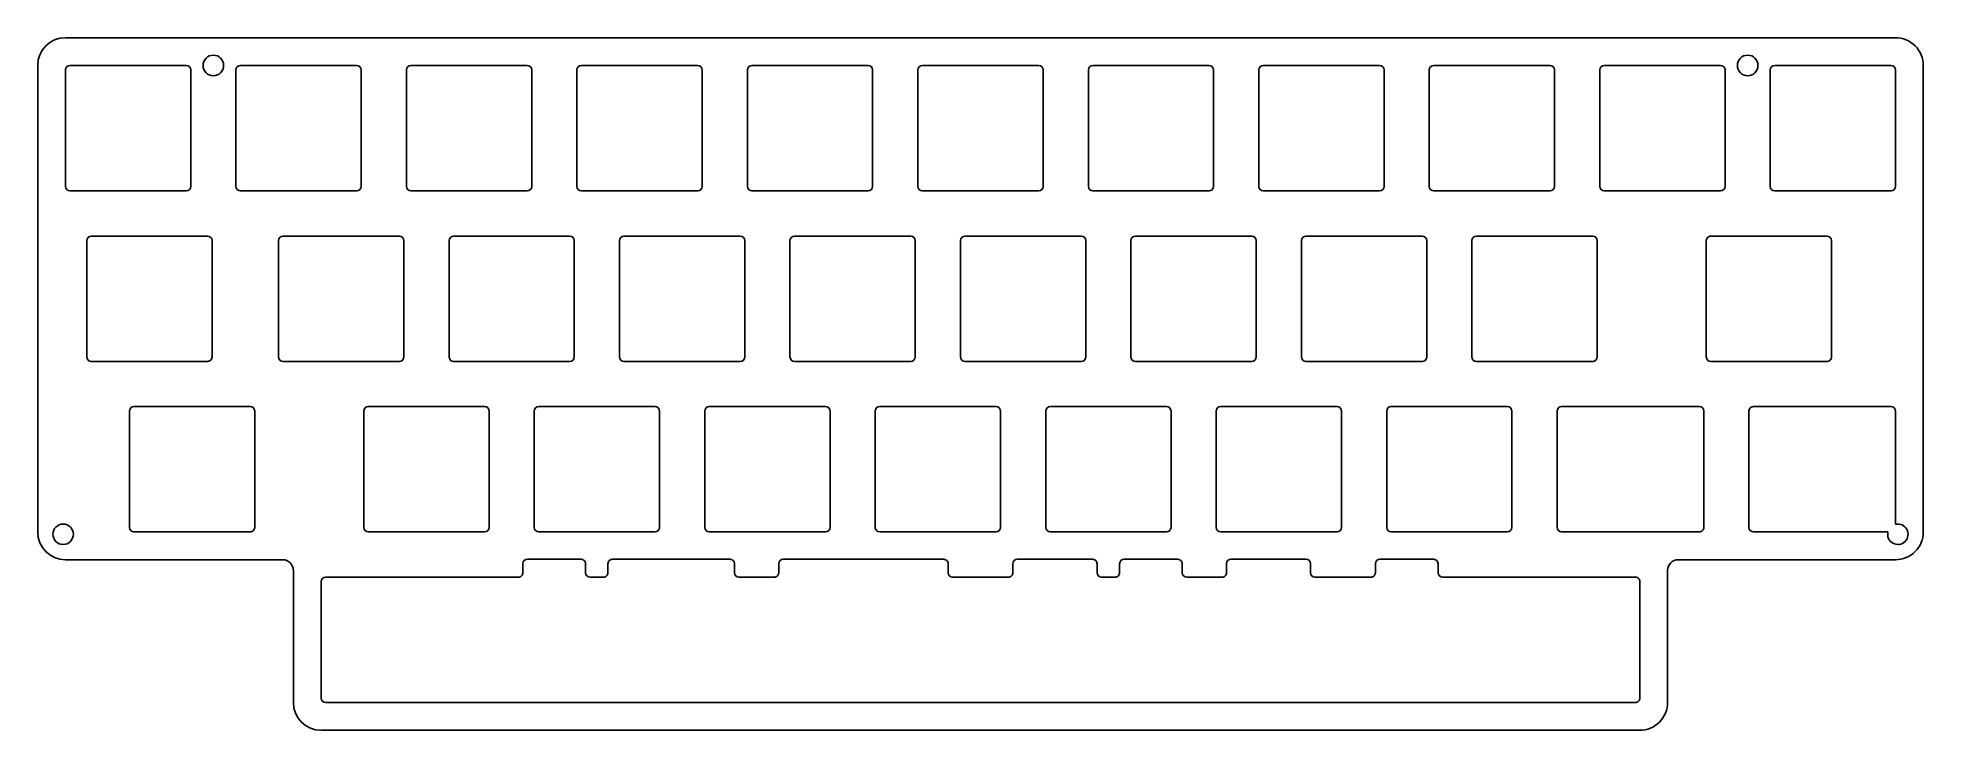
# Model space of a CAD drawing. Extents: x 52 to 263, y -133 to -56.
import ezdxf

# ---------------------------------------------------------------- set-up
doc = ezdxf.new("R2010")
doc.units = 0
doc.layers.add('BLACK', color=7, linetype='CONTINUOUS')

msp = doc.modelspace()

# ---------------------------------------------------------------- linework, layer by layer
at = {"layer": 'BLACK', "linetype": 'CONTINUOUS'}
for p, q in [((54.906375, -55.783517), (259.406375, -55.783517)), ((51.806375, -110.983517), (51.806375, -58.883517)), ((68.4064, -58.8835), (55.4064, -58.8835)), ((87.4564, -58.8835), (74.4564, -58.8835)), ((106.5064, -58.8835), (93.5064, -58.8835)), ((125.5564, -58.8835), (112.5564, -58.8835)), ((144.6064, -58.8835), (131.6064, -58.8835)), ((163.6564, -58.8835), (150.6564, -58.8835)), ((182.7064, -58.8835), (169.7064, -58.8835)), ((201.7564, -58.8835), (188.7564, -58.8835)), ((220.8064, -58.8835), (207.8064, -58.8835)), ((239.8564, -58.8835), (226.8564, -58.8835)), ((258.9064, -58.8835), (245.9064, -58.8835)), ((262.506375, -58.883517), (262.506375, -110.983517)), ((54.9064, -59.3835), (54.9064, -72.3835)), ((68.9064, -72.3835), (68.9064, -59.3835)), ((73.9564, -59.3835), (73.9564, -72.3835)), ((87.9564, -72.3835), (87.9564, -59.3835)), ((93.0064, -59.3835), (93.0064, -72.3835)), ((107.0064, -72.3835), (107.0064, -59.3835)), ((112.0564, -59.3835), (112.0564, -72.3835)), ((126.0564, -72.3835), (126.0564, -59.3835)), ((131.1064, -59.3835), (131.1064, -72.3835)), ((145.1064, -72.3835), (145.1064, -59.3835)), ((150.1564, -59.3835), (150.1564, -72.3835)), ((164.1564, -72.3835), (164.1564, -59.3835)), ((169.2064, -59.3835), (169.2064, -72.3835)), ((183.2064, -72.3835), (183.2064, -59.3835)), ((188.2564, -59.3835), (188.2564, -72.3835)), ((202.2564, -72.3835), (202.2564, -59.3835)), ((207.3064, -59.3835), (207.3064, -72.3835)), ((221.3064, -72.3835), (221.3064, -59.3835)), ((226.3564, -59.3835), (226.3564, -72.3835)), ((240.3564, -72.3835), (240.3564, -59.3835)), ((245.4064, -59.3835), (245.4064, -72.3835)), ((259.4064, -72.3835), (259.4064, -59.3835)), ((55.4064, -72.8835), (68.4064, -72.8835)), ((74.4564, -72.8835), (87.4564, -72.8835)), ((93.5064, -72.8835), (106.5064, -72.8835)), ((112.5564, -72.8835), (125.5564, -72.8835)), ((131.6064, -72.8835), (144.6064, -72.8835)), ((150.6564, -72.8835), (163.6564, -72.8835)), ((169.7064, -72.8835), (182.7064, -72.8835)), ((188.7564, -72.8835), (201.7564, -72.8835)), ((207.8064, -72.8835), (220.8064, -72.8835)), ((226.8564, -72.8835), (239.8564, -72.8835)), ((245.9064, -72.8835), (258.9064, -72.8835)), ((70.7876, -77.9335), (57.78765, -77.9335)), ((92.2189, -77.9335), (79.2189, -77.9335)), ((111.2689, -77.9335), (98.2689, -77.9335)), ((130.3189, -77.9335), (117.3189, -77.9335)), ((149.3689, -77.9335), (136.3689, -77.9335)), ((168.4189, -77.9335), (155.4189, -77.9335)), ((187.4689, -77.9335), (174.4689, -77.9335)), ((206.5189, -77.9335), (193.5189, -77.9335)), ((225.5689, -77.9335), (212.5689, -77.9335)), ((251.7626, -77.9335), (238.76265, -77.9335)), ((57.28765, -78.4335), (57.28765, -91.4335)), ((71.28765, -91.4335), (71.28765, -78.426529)), ((78.7189, -78.4335), (78.7189, -91.4335)), ((92.7189, -91.4335), (92.7189, -78.4335)), ((97.7689, -78.4335), (97.7689, -91.4335)), ((111.7689, -91.4335), (111.7689, -78.4335)), ((116.8189, -78.4335), (116.8189, -91.4335)), ((130.8189, -91.4335), (130.8189, -78.4335)), ((135.8689, -78.4335), (135.8689, -91.4335)), ((149.8689, -91.4335), (149.8689, -78.4335)), ((154.9189, -78.4335), (154.9189, -91.4335)), ((168.9189, -91.4335), (168.9189, -78.4335)), ((173.9689, -78.4335), (173.9689, -91.4335)), ((187.9689, -91.4335), (187.9689, -78.4335)), ((193.0189, -78.4335), (193.0189, -91.4335)), ((207.0189, -91.4335), (207.0189, -78.4335)), ((212.0689, -78.4335), (212.0689, -91.4335)), ((226.0689, -91.4335), (226.0689, -78.4335)), ((238.26265, -78.4335), (238.26265, -91.4404)), ((252.26265, -91.4335), (252.26265, -78.426529)), ((57.78765, -91.9335), (70.78765, -91.9335)), ((79.2189, -91.9335), (92.2189, -91.9335)), ((98.2689, -91.9335), (111.2689, -91.9335)), ((117.3189, -91.9335), (130.3189, -91.9335)), ((136.3689, -91.9335), (149.3689, -91.9335)), ((155.4189, -91.9335), (168.4189, -91.9335)), ((174.4689, -91.9335), (187.4689, -91.9335)), ((193.5189, -91.9335), (206.5189, -91.9335)), ((212.5689, -91.9335), (225.5689, -91.9335)), ((238.7628, -91.9335), (251.76265, -91.9335)), ((62.05015, -97.48347), (62.05015, -110.4904)), ((75.5501, -96.9835), (62.55012, -96.9835)), ((76.05015, -110.4835), (76.05015, -97.476529)), ((88.2439, -97.4835), (88.2439, -110.4835)), ((101.7439, -96.9835), (88.7439, -96.9835)), ((102.2439, -110.4835), (102.2439, -97.4835)), ((107.2939, -97.4835), (107.2939, -110.4835)), ((120.7939, -96.9835), (107.7939, -96.9835)), ((121.2939, -110.4835), (121.2939, -97.4835)), ((126.3439, -97.4835), (126.3439, -110.4835)), ((139.8439, -96.9835), (126.8439, -96.9835)), ((140.3439, -110.4835), (140.3439, -97.4835)), ((145.3939, -97.4835), (145.3939, -110.4835)), ((158.8939, -96.9835), (145.8939, -96.9835)), ((159.3939, -110.4835), (159.3939, -97.4835)), ((164.4439, -97.4835), (164.4439, -110.4835)), ((177.9439, -96.9835), (164.9439, -96.9835)), ((178.4439, -110.4835), (178.4439, -97.4835)), ((183.4939, -97.4835), (183.4939, -110.4835)), ((196.9939, -96.9835), (183.9939, -96.9835)), ((197.4939, -110.4835), (197.4939, -97.4835)), ((202.5439, -97.4835), (202.5439, -110.4835)), ((216.0439, -96.9835), (203.0439, -96.9835)), ((216.5439, -110.4835), (216.5439, -97.4835)), ((221.5939, -97.4835), (221.5939, -110.4835)), ((224.47515, -96.9835), (222.0939, -96.9835)), ((235.0939, -96.9835), (224.47515, -96.9835)), ((237.4751, -96.9835), (235.0939, -96.9835)), ((237.97515, -110.4835), (237.97515, -97.476529)), ((243.02515, -97.4835), (243.02515, -110.4904)), ((245.9064, -96.9835), (243.52515, -96.9835)), ((256.52515, -96.9835), (245.9064, -96.9835)), ((258.9064, -96.9835), (256.52515, -96.9835)), ((259.410353, -110.129947), (259.4064, -97.4835)), ((62.5503, -110.9835), (75.55015, -110.9835)), ((88.7439, -110.9835), (101.7439, -110.9835)), ((107.7939, -110.9835), (120.7939, -110.9835)), ((126.8439, -110.9835), (139.8439, -110.9835)), ((145.8939, -110.9835), (158.8939, -110.9835)), ((164.9439, -110.9835), (177.9439, -110.9835)), ((183.9939, -110.9835), (196.9939, -110.9835)), ((203.0439, -110.9835), (216.0439, -110.9835)), ((222.0939, -110.9835), (224.47515, -110.9835)), ((224.47515, -110.9835), (235.0939, -110.9835)), ((235.0939, -110.9835), (237.47515, -110.9835)), ((243.5253, -110.9835), (245.9064, -110.9835)), ((245.9064, -110.9835), (256.52515, -110.9835)), ((256.52515, -110.9835), (258.553375, -110.986496)), ((79.181375, -114.083517), (54.906375, -114.083517)), ((80.381375, -130.033517), (80.381375, -115.283517)), ((106.031375, -115.533517), (106.031375, -114.533517)), ((106.531375, -114.033517), (112.531375, -114.033517)), ((113.031375, -114.533517), (113.031375, -115.533517)), ((115.524625, -115.533517), (115.524625, -114.533517)), ((116.024625, -114.033517), (129.168375, -114.033517)), ((129.668375, -114.533517), (129.668375, -115.533517)), ((134.606375, -115.533517), (134.606375, -114.533517)), ((135.106375, -114.033517), (153.044375, -114.033517)), ((153.544375, -114.533517), (153.544375, -115.533517)), ((160.768375, -115.533517), (160.768375, -114.533517)), ((161.268375, -114.033517), (169.681375, -114.033517)), ((170.181375, -114.533517), (170.181375, -115.533517)), ((172.706375, -115.533517), (172.706375, -114.533517)), ((173.206375, -114.033517), (179.206375, -114.033517)), ((179.706375, -114.533517), (179.706375, -115.533517)), ((184.644375, -115.533517), (184.644375, -114.533517)), ((185.144375, -114.033517), (193.525625, -114.033517)), ((194.025625, -114.533517), (194.025625, -115.533517)), ((201.281375, -115.533517), (201.281375, -114.533517)), ((201.781375, -114.033517), (207.781375, -114.033517)), ((208.281375, -114.533517), (208.281375, -115.533517)), ((233.931375, -115.283517), (233.931375, -130.033517)), ((259.406375, -114.083517), (235.131375, -114.083517)), ((83.481375, -129.533517), (83.481375, -116.533517)), ((83.981375, -116.033517), (105.531375, -116.033517)), ((113.531375, -116.033517), (115.024625, -116.033517)), ((130.168375, -116.033517), (134.106375, -116.033517)), ((154.044375, -116.033517), (160.268375, -116.033517)), ((170.681375, -116.033517), (172.206375, -116.033517)), ((180.206375, -116.033517), (184.144375, -116.033517)), ((194.525625, -116.033517), (200.781375, -116.033517)), ((208.781375, -116.033517), (230.331375, -116.033517)), ((230.831375, -116.533517), (230.831375, -129.533517)), ((230.331375, -130.033517), (83.981375, -130.033517)), ((230.831375, -133.133517), (83.481375, -133.133517))]:
    msp.add_line(p, q, dxfattribs=at)
at = {"layer": 'BLACK'}
for centre, radius in [((71.431375, -58.883517), 1.15), ((242.881375, -58.883517), 1.15), ((54.6474, -111.2425), 1.141502)]:
    msp.add_circle(centre, radius, dxfattribs=at)
for centre, radius, start, end in [((54.9064, -58.8835), 3.100025, -269.99953793, -179.9996858), ((259.4064, -58.8835), 3.099983, -0.00031421, 90.00046207), ((55.4064, -59.3835), 0.5, 90, 180), ((68.4064, -59.3835), 0.5, 0, 90), ((74.4564, -59.3835), 0.5, 90, 180), ((87.4564, -59.3835), 0.5, 0, 90), ((93.5064, -59.3835), 0.5, 90, 180), ((106.5064, -59.3835), 0.5, 0, 90), ((112.5564, -59.3835), 0.5, 90, 180), ((125.5564, -59.3835), 0.5, 0, 90), ((131.6064, -59.3835), 0.5, 90, 180), ((144.6064, -59.3835), 0.5, 0, 90), ((150.6564, -59.3835), 0.5, 90, 180), ((163.6564, -59.3835), 0.5, 0, 90), ((169.7064, -59.3835), 0.5, 90, 180), ((182.7064, -59.3835), 0.5, 0, 90), ((188.7564, -59.3835), 0.5, 90, 180), ((201.7564, -59.3835), 0.5, 0, 90), ((207.8064, -59.3835), 0.5, 90, 180), ((220.8064, -59.3835), 0.5, 0, 90), ((226.8564, -59.3835), 0.5, 90, 180), ((239.8564, -59.3835), 0.5, 0, 90), ((245.9064, -59.3835), 0.5, 90, 180), ((258.9064, -59.3835), 0.5, 0, 90), ((55.4064, -72.3835), 0.5, -180, -90), ((68.4064, -72.3835), 0.5, -90, 0), ((74.4564, -72.3835), 0.5, -180, -90), ((87.4564, -72.3835), 0.5, -90, 0), ((93.5064, -72.3835), 0.5, -180, -90), ((106.5064, -72.3835), 0.5, -90, 0), ((112.5564, -72.3835), 0.5, -180, -90), ((125.5564, -72.3835), 0.5, -90, 0), ((131.6064, -72.3835), 0.5, -180, -90), ((144.6064, -72.3835), 0.5, -90, 0), ((150.6564, -72.3835), 0.5, -180, -90), ((163.6564, -72.3835), 0.5, -90, 0), ((169.7064, -72.3835), 0.5, -180, -90), ((182.7064, -72.3835), 0.5, -90, 0), ((188.7564, -72.3835), 0.5, -180, -90), ((201.7564, -72.3835), 0.5, -90, 0), ((207.8064, -72.3835), 0.5, -180, -90), ((220.8064, -72.3835), 0.5, -90, 0), ((226.8564, -72.3835), 0.5, -180, -90), ((239.8564, -72.3835), 0.5, -90, 0), ((245.9064, -72.3835), 0.5, -180, -90), ((258.9064, -72.3835), 0.5, -90, 0), ((57.78765, -78.4335), 0.5, 90, 180), ((70.7875, -78.4337), 0.5002, 0.82143334, 89.98854543), ((79.2189, -78.4335), 0.5, 90, 180), ((92.2189, -78.4335), 0.5, 0, 90), ((98.2689, -78.4335), 0.5, 90, 180), ((111.2689, -78.4335), 0.5, 0, 90), ((117.3189, -78.4335), 0.5, 90, 180), ((130.3189, -78.4335), 0.5, 0, 90), ((136.3689, -78.4335), 0.5, 90, 180), ((149.3689, -78.4335), 0.5, 0, 90), ((155.4189, -78.4335), 0.5, 90, 180), ((168.4189, -78.4335), 0.5, 0, 90), ((174.4689, -78.4335), 0.5, 90, 180), ((187.4689, -78.4335), 0.5, 0, 90), ((193.5189, -78.4335), 0.5, 90, 180), ((206.5189, -78.4335), 0.5, 0, 90), ((212.5689, -78.4335), 0.5, 90, 180), ((225.5689, -78.4335), 0.5, 0, 90), ((238.7626, -78.4335), 0.49995, 89.99427042, 180), ((251.7625, -78.4337), 0.5002, 0.82143334, 89.98854543), ((57.78765, -91.4335), 0.5, -180, -90), ((70.7877, -91.4335), 0.49995, -90.00572958, 0), ((79.2189, -91.4335), 0.5, -180, -90), ((92.2189, -91.4335), 0.5, -90, 0), ((98.2689, -91.4335), 0.5, -180, -90), ((111.2689, -91.4335), 0.5, -90, 0), ((117.3189, -91.4335), 0.5, -180, -90), ((130.3189, -91.4335), 0.5, -90, 0), ((136.3689, -91.4335), 0.5, -180, -90), ((149.3689, -91.4335), 0.5, -90, 0), ((155.4189, -91.4335), 0.5, -180, -90), ((168.4189, -91.4335), 0.5, -90, 0), ((174.4689, -91.4335), 0.5, -180, -90), ((187.4689, -91.4335), 0.5, -90, 0), ((193.5189, -91.4335), 0.5, -180, -90), ((206.5189, -91.4335), 0.5, -90, 0), ((212.5689, -91.4335), 0.5, -180, -90), ((225.5689, -91.4335), 0.5, -90, 0), ((238.7628, -91.4333), 0.5002, -179.18669857, -90), ((251.7627, -91.4335), 0.49995, -90.00572958, 0), ((62.55012, -97.48347), 0.49997, 90, 180), ((75.55, -97.4837), 0.5002, 0.82143334, 89.98854543), ((88.7439, -97.4835), 0.5, 90, 180), ((101.7439, -97.4835), 0.5, 0, 90), ((107.7939, -97.4835), 0.5, 90, 180), ((120.7939, -97.4835), 0.5, 0, 90), ((126.8439, -97.4835), 0.5, 90, 180), ((139.8439, -97.4835), 0.5, 0, 90), ((145.8939, -97.4835), 0.5, 90, 180), ((158.8939, -97.4835), 0.5, 0, 90), ((164.9439, -97.4835), 0.5, 90, 180), ((177.9439, -97.4835), 0.5, 0, 90), ((183.9939, -97.4835), 0.5, 90, 180), ((196.9939, -97.4835), 0.5, 0, 90), ((203.0439, -97.4835), 0.5, 90, 180), ((216.0439, -97.4835), 0.5, 0, 90), ((222.0939, -97.4835), 0.5, 90, 180), ((237.475, -97.4837), 0.5002, 0.82143334, 89.98854543), ((243.5251, -97.4835), 0.49995, 89.99427042, 180), ((258.9064, -97.4835), 0.5, 0, 90), ((54.9064, -110.9835), 3.100017, -179.9996858, -90.00046206), ((62.5503, -110.4833), 0.5002, -179.18669857, -90), ((75.5502, -110.4835), 0.49995, -90.00572958, 0), ((88.7439, -110.4835), 0.5, -180, -90), ((101.7439, -110.4835), 0.5, -90, 0), ((107.7939, -110.4835), 0.5, -180, -90), ((120.7939, -110.4835), 0.5, -90, 0), ((126.8439, -110.4835), 0.5, -180, -90), ((139.8439, -110.4835), 0.5, -90, 0), ((145.8939, -110.4835), 0.5, -180, -90), ((158.8939, -110.4835), 0.5, -90, 0), ((164.9439, -110.4835), 0.5, -180, -90), ((177.9439, -110.4835), 0.5, -90, 0), ((183.9939, -110.4835), 0.5, -180, -90), ((196.9939, -110.4835), 0.5, -90, 0), ((203.0439, -110.4835), 0.5, -180, -90), ((216.0439, -110.4835), 0.5, -90, 0), ((222.0939, -110.4835), 0.5, -180, -90), ((237.4752, -110.4835), 0.49995, -90.00572958, 0), ((243.5253, -110.4833), 0.5002, -179.18669857, -90), ((259.6658, -111.2425), 1.141502, -192.9599185, 102.93123211), ((259.4064, -110.9835), 3.099975, -90.00046206, -0.00031421), ((79.1814, -115.2835), 1.199983, -0.00081171, 90.00119368), ((105.5314, -115.5335), 0.499975, -90.00286469, -0.00194815), ((106.5314, -114.5335), 0.500025, -269.99713511, -179.99805204), ((112.5314, -114.5335), 0.499983, -0.00194815, 90.00286489), ((113.5314, -115.5335), 0.500017, -179.99805204, -90.00286469), ((115.0247, -115.5336), 0.499925, -90.00859579, 0.00951253), ((116.0246, -114.5335), 0.499975, -270.00286489, -179.99805185), ((129.1684, -114.5335), 0.499983, -0.00194815, 90.00286489), ((130.1684, -115.5335), 0.500017, -179.99805204, -90.00286469), ((134.1064, -115.5335), 0.499975, -90.00286469, -0.00194815), ((135.1064, -114.5335), 0.500025, -269.99713511, -179.99805204), ((153.0444, -114.5335), 0.499983, -0.00194815, 90.00286489), ((154.0444, -115.5335), 0.500017, -179.99805204, -90.00286469), ((160.2684, -115.5335), 0.499975, -90.00286469, -0.00194815), ((161.2684, -114.5335), 0.500025, -269.99713511, -179.99805204), ((169.6814, -114.5335), 0.499983, -0.00194815, 90.00286489), ((170.6814, -115.5335), 0.500017, -179.99805204, -90.00286469), ((172.2064, -115.5335), 0.499975, -90.00286469, -0.00194815), ((173.2064, -114.5335), 0.500025, -269.99713511, -179.99805204), ((179.2064, -114.5335), 0.499983, -0.00194815, 90.00286489), ((180.2064, -115.5335), 0.500017, -179.99805204, -90.00286469), ((184.1444, -115.5335), 0.499975, -90.00286469, -0.00194815), ((185.1444, -114.5335), 0.500025, -269.99713511, -179.99805204), ((193.5255, -114.5336), 0.500083, 0.00950872, 89.98567843), ((194.5257, -115.5334), 0.500117, -179.9865948, -90.00859236), ((200.7814, -115.5335), 0.499975, -90.00286469, -0.00194815), ((201.7814, -114.5335), 0.500025, -269.99713511, -179.99805204), ((207.7814, -114.5335), 0.499983, -0.00194815, 90.00286489), ((208.7814, -115.5335), 0.500017, -179.99805204, -90.00286469), ((235.1314, -115.2835), 1.200025, -269.99880632, -179.99918833), ((83.9814, -116.5335), 0.500025, -269.99713511, -179.99805204), ((230.3314, -116.5335), 0.499983, -0.00194815, 90.00286489), ((83.4814, -130.0335), 3.100017, -179.9996858, -90.00046206), ((83.9814, -129.5335), 0.500017, -179.99805204, -90.00286469), ((230.3314, -129.5335), 0.499975, -90.00286469, -0.00194815), ((230.8314, -130.0335), 3.099975, -90.00046206, -0.00031421)]:
    msp.add_arc(centre, radius, start, end, dxfattribs=at)

doc.saveas('drawing.dxf')
